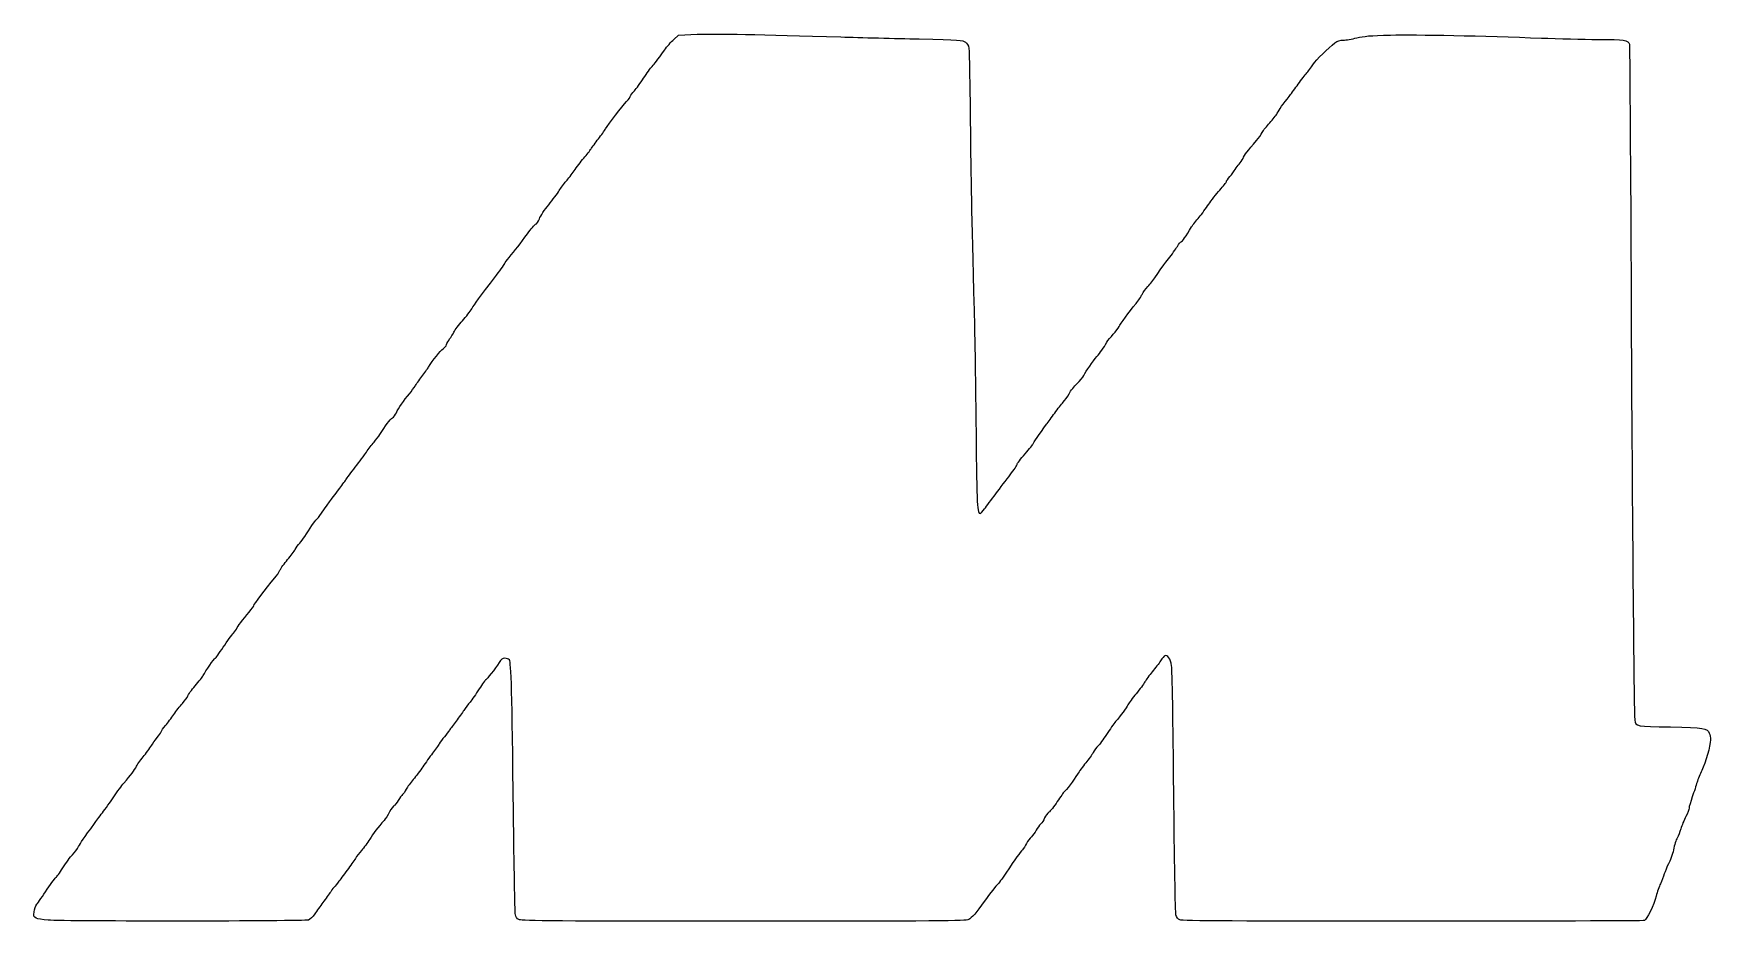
# Model space of a CAD drawing. Extents: x -70 to 70, y -14 to 14.
# Drawn here: x -18.09 to 4.97, y -13.84 to -1.62 of the extents above; entities that cross this region are included whole.
import ezdxf

# ---------------------------------------------------------------- set-up
doc = ezdxf.new("R2010")
doc.units = 0
doc.layers.add('Camada_1', color=7, linetype='CONTINUOUS')

msp = doc.modelspace()

# ---------------------------------------------------------------- linework, layer by layer
at = {"layer": 'Camada_1', "color": 7}
msp.add_lwpolyline([(-9.290877, -1.703403), (-9.22489, -1.642577), (-8.96786, -1.632178)], dxfattribs=at)
msp.add_lwpolyline([(-17.892832, -13.817848)], close=True, dxfattribs=at)
for points in [[(-9.417661, -1.850052), (-9.384224, -1.802849), (-9.327171, -1.736857), (-9.290877, -1.703403)], [(-8.96786, -1.632178), (-8.725847, -1.622385), (-8.092452, -1.634236), (-6.99105, -1.669167)], [(-6.99105, -1.669167), (-6.727178, -1.677534), (-6.242828, -1.690237), (-5.914717, -1.697395)], [(-5.914717, -1.697395), (-5.359685, -1.709501), (-5.315492, -1.712393), (-5.279948, -1.738928)], [(-5.279948, -1.738928), (-5.255183, -1.757417), (-5.238372, -1.78766), (-5.232157, -1.824907)], [(-5.232157, -1.824907), (-5.226885, -1.856507), (-5.218252, -2.304189), (-5.212974, -2.819754)], [(-0.499827, -2.052127), (-0.452688, -1.982756), (-0.290296, -1.820924), (-0.199108, -1.752446)], [(-0.199108, -1.752446), (-0.160336, -1.72333), (-0.128533, -1.712553), (-0.081011, -1.712425)], [(-0.081011, -1.712425), (-0.045241, -1.712258), (0.037168, -1.698697), (0.102121, -1.68213)], [(0.102121, -1.68213), (0.197714, -1.657747), (0.286321, -1.650409), (0.567126, -1.643618)], [(0.567126, -1.643618), (0.911927, -1.635279), (1.850767, -1.653988), (2.641196, -1.68495)], [(2.641196, -1.68495), (2.868531, -1.693855), (3.217285, -1.702132), (3.416204, -1.703342)], [(3.416204, -1.703342), (3.791159, -1.705624), (3.83272, -1.711895), (3.850817, -1.768911)], [(3.850817, -1.768911), (3.855498, -1.783662), (3.865722, -3.200273), (3.873536, -4.916937)], [(-9.704686, -2.236653), (-9.663315, -2.1717), (-9.610828, -2.098628), (-9.588049, -2.074271)], [(-9.588049, -2.074271), (-9.545985, -2.029293), (-9.526026, -2.003029), (-9.417661, -1.850052)], [(-0.595472, -2.177605), (-0.567694, -2.145128), (-0.524654, -2.088663), (-0.499827, -2.052127)], [(-9.832159, -2.409021), (-9.803419, -2.379172), (-9.746056, -2.301606), (-9.704686, -2.236653)], [(-0.71937, -2.339988), (-0.679004, -2.283153), (-0.62325, -2.210081), (-0.595472, -2.177605)], [(-9.94153, -2.558057), (-9.910116, -2.523732), (-9.884414, -2.488368), (-9.884414, -2.479471)], [(-9.884414, -2.479471), (-9.884414, -2.470573), (-9.860899, -2.438871), (-9.832159, -2.409021)], [(-0.991184, -2.718966), (-0.967604, -2.672631), (-0.907632, -2.587591), (-0.828025, -2.487608)], [(-0.828025, -2.487608), (-0.80863, -2.463251), (-0.759736, -2.396821), (-0.71937, -2.339988)], [(-10.227397, -2.933092), (-10.184998, -2.864083), (-10.002578, -2.624764), (-9.94153, -2.558057)], [(-1.093423, -2.849708), (-1.050939, -2.804817), (-1.004932, -2.745982), (-0.991184, -2.718966)], [(-10.327276, -3.070709), (-10.286421, -3.017935), (-10.241476, -2.956007), (-10.227397, -2.933092)], [(-5.212974, -2.819754), (-5.203898, -3.706299), (-5.198075, -3.992634), (-5.159844, -5.432639)], [(-1.276418, -3.095085), (-1.247058, -3.06138), (-1.211252, -3.010748), (-1.19685, -2.982567)], [(-1.19685, -2.982567), (-1.182449, -2.954384), (-1.135907, -2.894598), (-1.093423, -2.849708)], [(-10.527997, -3.337885), (-10.486613, -3.290707), (-10.441234, -3.232883), (-10.427154, -3.209386)], [(-10.427154, -3.209386), (-10.413076, -3.185888), (-10.36813, -3.123484), (-10.327276, -3.070709)], [(-1.461936, -3.339804), (-1.442577, -3.293471), (-1.397938, -3.234586), (-1.276418, -3.095085)], [(-10.660619, -3.509213), (-10.629061, -3.462161), (-10.569381, -3.385063), (-10.527997, -3.337885)], [(-1.569516, -3.491393), (-1.557061, -3.467016), (-1.532357, -3.433937), (-1.514617, -3.417882)], [(-1.514617, -3.417882), (-1.496877, -3.401828), (-1.473171, -3.366693), (-1.461936, -3.339804)], [(-10.866422, -3.783522), (-10.842246, -3.744657), (-10.798962, -3.686287), (-10.770232, -3.653811)], [(-10.770232, -3.653811), (-10.741504, -3.621334), (-10.692178, -3.556266), (-10.660619, -3.509213)], [(-1.781642, -3.774892), (-1.732048, -3.7197), (-1.691469, -3.668236), (-1.691469, -3.660529)], [(-1.691469, -3.660529), (-1.691469, -3.652822), (-1.669124, -3.621586), (-1.641814, -3.591115)], [(-1.641814, -3.591115), (-1.614503, -3.560644), (-1.581969, -3.51577), (-1.569516, -3.491393)], [(-11.009991, -3.977828), (-10.955204, -3.909823), (-10.890597, -3.822386), (-10.866422, -3.783522)], [(-1.934333, -3.971195), (-1.899948, -3.918421), (-1.831235, -3.830085), (-1.781642, -3.774892)], [(-11.13877, -4.169506), (-11.122731, -4.132087), (-11.064781, -4.045832), (-11.009991, -3.977828)], [(-2.168399, -4.282982), (-2.150601, -4.253584), (-2.104723, -4.192995), (-2.066447, -4.14834)], [(-2.066447, -4.14834), (-2.028171, -4.103685), (-1.96872, -4.02397), (-1.934333, -3.971195)], [(-11.556217, -4.704179), (-11.475544, -4.60805), (-11.400501, -4.510998), (-11.302013, -4.375419)], [(-11.302013, -4.375419), (-11.254138, -4.309512), (-11.204384, -4.251527), (-11.19145, -4.246564)], [(-11.19145, -4.246564), (-11.178515, -4.241598), (-11.154809, -4.206925), (-11.13877, -4.169506)], [(-2.312557, -4.487867), (-2.300159, -4.487867), (-2.244862, -4.409275), (-2.168399, -4.282982)], [(-2.486953, -4.721507), (-2.441379, -4.662018), (-2.386492, -4.585112), (-2.36498, -4.550606)], [(-2.36498, -4.550606), (-2.343468, -4.5161), (-2.319879, -4.487867), (-2.312557, -4.487867)], [(-11.728908, -4.946473), (-11.664375, -4.861762), (-11.611575, -4.787434), (-11.611575, -4.781299)], [(-11.611575, -4.781299), (-11.611575, -4.775162), (-11.586664, -4.740458), (-11.556217, -4.704179)], [(-2.665469, -4.967635), (-2.604757, -4.876344), (-2.590314, -4.856432), (-2.486953, -4.721507)], [(-12.0686, -5.410496), (-12.02572, -5.338897), (-11.973077, -5.266987), (-11.728908, -4.946473)], [(-2.770653, -5.100493), (-2.7398, -5.068016), (-2.692467, -5.00823), (-2.665469, -4.967635)], [(3.873536, -4.916937), (3.888092, -8.115033), (3.912608, -10.983786), (3.926087, -11.066572)], [(-2.933254, -5.336686), (-2.900403, -5.29609), (-2.863, -5.239625), (-2.850138, -5.211208)], [(-2.850138, -5.211208), (-2.837274, -5.182791), (-2.801507, -5.132969), (-2.770653, -5.100493)], [(-12.195139, -5.572879), (-12.144992, -5.516045), (-12.08805, -5.442973), (-12.0686, -5.410496)], [(-5.159844, -5.432639), (-5.151114, -5.761465), (-5.139239, -6.508794), (-5.133455, -7.093371)], [(-3.167401, -5.65407), (-3.146889, -5.614564), (-3.030951, -5.457412), (-2.933254, -5.336686)], [(-12.372295, -5.823834), (-12.354144, -5.799477), (-12.327371, -5.756297), (-12.312803, -5.727881)], [(-12.312803, -5.727881), (-12.298232, -5.699464), (-12.245284, -5.629713), (-12.195139, -5.572879)], [(-3.333928, -5.868984), (-3.31962, -5.8451), (-3.280611, -5.795278), (-3.247239, -5.758268)], [(-3.247239, -5.758268), (-3.213866, -5.721257), (-3.17794, -5.674368), (-3.167401, -5.65407)], [(-12.663469, -6.209937), (-12.606993, -6.118473), (-12.498446, -5.982982), (-12.463082, -5.959812)], [(-12.463082, -5.959812), (-12.442537, -5.94635), (-12.421131, -5.920212), (-12.415514, -5.901727)], [(-12.415514, -5.901727), (-12.409896, -5.883244), (-12.390448, -5.848191), (-12.372295, -5.823834)], [(-3.472886, -6.065724), (-3.425449, -6.01058), (-3.381323, -5.948104), (-3.333928, -5.868984)], [(-12.755917, -6.340506), (-12.719334, -6.291791), (-12.677733, -6.233036), (-12.663469, -6.209937)], [(-3.650959, -6.325744), (-3.618279, -6.261821), (-3.527308, -6.128987), (-3.472886, -6.065724)], [(-12.848081, -6.471635), (-12.833973, -6.448229), (-12.792499, -6.389221), (-12.755917, -6.340506)], [(-3.853963, -6.577127), (-3.83096, -6.536768), (-3.780967, -6.47366), (-3.742869, -6.436888)], [(-3.742869, -6.436888), (-3.704771, -6.400117), (-3.663411, -6.350102), (-3.650959, -6.325744)], [(-13.104541, -6.837534), (-13.076397, -6.776597), (-13.002563, -6.668903), (-12.925399, -6.576237)], [(-12.925399, -6.576237), (-12.896982, -6.542112), (-12.862189, -6.49504), (-12.848081, -6.471635)], [(-3.936664, -6.694796), (-3.914181, -6.670438), (-3.876966, -6.617488), (-3.853963, -6.577127)], [(-13.331355, -7.13623), (-13.26306, -7.023038), (-13.187743, -6.922842), (-13.159647, -6.907805)], [(-13.159647, -6.907805), (-13.143098, -6.898947), (-13.1183, -6.867326), (-13.104541, -6.837534)], [(-4.163599, -6.997418), (-4.14233, -6.969001), (-4.091767, -6.89925), (-4.051235, -6.842416)], [(-4.051235, -6.842416), (-4.010704, -6.785582), (-3.959146, -6.719153), (-3.936664, -6.694796)], [(-13.412547, -7.244288), (-13.38413, -7.211771), (-13.347594, -7.163144), (-13.331355, -7.13623)], [(-5.133455, -7.093371), (-5.123015, -8.148646), (-5.119138, -8.222669), (-5.074304, -8.222669)], [(-4.348641, -7.264161), (-4.348641, -7.253527), (-4.264435, -7.132139), (-4.163599, -6.997418)], [(-13.670883, -7.58604), (-13.614049, -7.513969), (-13.544298, -7.420893), (-13.515881, -7.379206)], [(-13.515881, -7.379206), (-13.487464, -7.337519), (-13.440964, -7.276806), (-13.412547, -7.244288)], [(-4.459356, -7.402895), (-4.398463, -7.333054), (-4.348641, -7.270624), (-4.348641, -7.264161)], [(-13.799816, -7.759515), (-13.785736, -7.736176), (-13.727717, -7.658113), (-13.670883, -7.58604)], [(-4.662334, -7.690367), (-4.61159, -7.623959), (-4.570072, -7.560683), (-4.570072, -7.549752)], [(-4.570072, -7.549752), (-4.570072, -7.538821), (-4.52025, -7.472734), (-4.459356, -7.402895)], [(-13.899481, -7.897904), (-13.858745, -7.845129), (-13.813895, -7.782854), (-13.799816, -7.759515)], [(-4.861749, -7.954149), (-4.802816, -7.875476), (-4.713079, -7.756774), (-4.662334, -7.690367)], [(-14.133876, -8.220025), (-14.011288, -8.045976), (-13.970364, -7.989736), (-13.899481, -7.897904)], [(-5.015902, -8.15993), (-4.990052, -8.125424), (-4.920684, -8.032823), (-4.861749, -7.954149)], [(-14.204409, -8.308597), (-14.196043, -8.303085), (-14.164303, -8.263226), (-14.133876, -8.220025)], [(-5.074304, -8.222669), (-5.068033, -8.222669), (-5.041753, -8.194436), (-5.015902, -8.15993)], [(-14.365941, -8.542411), (-14.300913, -8.436803), (-14.21897, -8.318194), (-14.204409, -8.308597)], [(-14.601039, -8.857437), (-14.556782, -8.804663), (-14.509653, -8.741555), (-14.496308, -8.717198)], [(-14.496308, -8.717198), (-14.482963, -8.692841), (-14.455094, -8.65479), (-14.434375, -8.632642)], [(-14.434375, -8.632642), (-14.413658, -8.610495), (-14.382861, -8.569891), (-14.365941, -8.542411)], [(-14.706049, -9.005058), (-14.69255, -8.976641), (-14.645295, -8.910212), (-14.601039, -8.857437)], [(-15.065898, -9.493731), (-15.065898, -9.474111), (-14.904027, -9.259739), (-14.776458, -9.110414)], [(-14.776458, -9.110414), (-14.751231, -9.080885), (-14.719547, -9.033475), (-14.706049, -9.005058)], [(-15.300213, -9.805968), (-15.293641, -9.784012), (-15.215412, -9.680656), (-15.128636, -9.579279)], [(-15.128636, -9.579279), (-15.09413, -9.538965), (-15.065898, -9.50047), (-15.065898, -9.493731)], [(-15.486748, -10.064236), (-15.431448, -9.981015), (-15.368092, -9.892996), (-15.345959, -9.868639)], [(-15.345959, -9.868639), (-15.323825, -9.844282), (-15.303239, -9.81608), (-15.300213, -9.805968)], [(-15.597088, -10.215547), (-15.591702, -10.215547), (-15.542048, -10.147457), (-15.486748, -10.064236)], [(-15.760144, -10.451196), (-15.729342, -10.391426), (-15.607643, -10.215547), (-15.597088, -10.215547)], [(-11.693059, -10.275059), (-11.748114, -10.362272), (-11.862955, -10.510789), (-11.875338, -10.510789)], [(-11.613197, -10.215547), (-11.64654, -10.215547), (-11.663442, -10.228141), (-11.693059, -10.275059)], [(-11.551327, -10.239137), (-11.562094, -10.226163), (-11.589935, -10.215547), (-11.613197, -10.215547)], [(-11.494732, -12.341284), (-11.514712, -10.665964), (-11.525362, -10.270422), (-11.551327, -10.239137)], [(-2.595241, -10.249404), (-2.617347, -10.283558), (-2.668744, -10.351359), (-2.70946, -10.400073)], [(-2.537319, -10.180024), (-2.547071, -10.18403), (-2.573136, -10.215251), (-2.595241, -10.249404)], [(-2.444773, -10.318882), (-2.460095, -10.222149), (-2.498733, -10.164175), (-2.537319, -10.180024)], [(-2.414056, -12.053424), (-2.423233, -11.084503), (-2.435788, -10.37562), (-2.444773, -10.318882)], [(-15.974058, -10.734001), (-15.968077, -10.714684), (-15.921715, -10.651331), (-15.871032, -10.593217)], [(-15.871032, -10.593217), (-15.82035, -10.535105), (-15.770451, -10.471195), (-15.760144, -10.451196)], [(-11.875338, -10.510789), (-11.88122, -10.510789), (-11.922263, -10.567808), (-11.966545, -10.637499)], [(-2.812215, -10.541488), (-2.828017, -10.570551), (-2.881613, -10.643008), (-2.931322, -10.702502)], [(-2.70946, -10.400073), (-2.750173, -10.448788), (-2.796414, -10.512424), (-2.812215, -10.541488)], [(-16.165671, -10.987767), (-16.133195, -10.940895), (-16.079244, -10.872524), (-16.045778, -10.835835)], [(-16.045778, -10.835835), (-16.012314, -10.799143), (-15.98004, -10.753319), (-15.974058, -10.734001)], [(-12.09186, -10.818334), (-12.116503, -10.848103), (-12.154795, -10.899031), (-12.176956, -10.931507)], [(-11.966545, -10.637499), (-12.010825, -10.70719), (-12.067218, -10.788566), (-12.09186, -10.818334)], [(-2.931322, -10.702502), (-2.981029, -10.761996), (-3.031729, -10.830071), (-3.04399, -10.853781)], [(-16.280077, -11.139697), (-16.24963, -11.103009), (-16.198148, -11.034641), (-16.165671, -10.987767)], [(-12.176956, -10.931507), (-12.199115, -10.963984), (-12.246784, -11.030413), (-12.282886, -11.079128)], [(-3.04399, -10.853781), (-3.068472, -10.901124), (-3.144898, -11.005986), (-3.213608, -11.086509)], [(3.926087, -11.066572), (3.93996, -11.151777), (3.942386, -11.15224), (4.418557, -11.160709)], [(-16.458422, -11.396512), (-16.436452, -11.359976), (-16.399792, -11.308262), (-16.376956, -11.281593)], [(-16.376956, -11.281593), (-16.354119, -11.254923), (-16.335435, -11.227094), (-16.335435, -11.219751)], [(-16.335435, -11.219751), (-16.335435, -11.212409), (-16.310524, -11.176383), (-16.280077, -11.139697)], [(-12.444955, -11.29443), (-12.469685, -11.323534), (-12.501524, -11.366714), (-12.515709, -11.390383)], [(-12.37426, -11.204605), (-12.388414, -11.224903), (-12.420228, -11.265325), (-12.444955, -11.29443)], [(-12.282886, -11.079128), (-12.318988, -11.127843), (-12.360106, -11.184308), (-12.37426, -11.204605)], [(-3.340018, -11.263653), (-3.385295, -11.332666), (-3.438117, -11.404351), (-3.4574, -11.422951)], [(-3.213608, -11.086509), (-3.237856, -11.114926), (-3.29474, -11.194641), (-3.340018, -11.263653)], [(4.418557, -11.160709), (4.884987, -11.169005), (4.918098, -11.174185), (4.94983, -11.243833)], [(4.94983, -11.243833), (4.958846, -11.263618), (4.96622, -11.305767), (4.96622, -11.3375)], [(-16.571715, -11.551514), (-16.531373, -11.502799), (-16.480391, -11.433048), (-16.458422, -11.396512)], [(-12.608624, -11.52199), (-12.645541, -11.570705), (-12.704583, -11.653741), (-12.739829, -11.706515)], [(-12.515709, -11.390383), (-12.529895, -11.414052), (-12.571705, -11.473275), (-12.608624, -11.52199)], [(-3.522161, -11.511523), (-3.538499, -11.541638), (-3.584872, -11.606134), (-3.625212, -11.654848)], [(-3.4574, -11.422951), (-3.476682, -11.441552), (-3.505826, -11.48141), (-3.522161, -11.511523)], [(4.96622, -11.3375), (4.96622, -11.418958), (4.899896, -11.653218), (4.847114, -11.758183)], [(-16.852733, -11.933487), (-16.755376, -11.820127), (-16.708702, -11.757879), (-16.67683, -11.698885)], [(-16.67683, -11.698885), (-16.659357, -11.666546), (-16.612055, -11.600228), (-16.571715, -11.551514)], [(-12.739829, -11.706515), (-12.775077, -11.75929), (-12.834922, -11.838299), (-12.872821, -11.882093)], [(-3.625212, -11.654848), (-3.665554, -11.703563), (-3.716765, -11.773314), (-3.739014, -11.80985)], [(4.847114, -11.758183), (4.822619, -11.806897), (4.793134, -11.87997), (4.781593, -11.920565)], [(-16.99003, -12.119853), (-16.943278, -12.050841), (-16.881494, -11.966976), (-16.852733, -11.933487)], [(-12.872821, -11.882093), (-12.910718, -11.925884), (-12.954174, -11.986116), (-12.969388, -12.015939)], [(-3.739014, -11.80985), (-3.787554, -11.889556), (-3.901354, -12.041567), (-3.922073, -12.05437)], [(4.781593, -11.920565), (4.770052, -11.961161), (4.740724, -12.050841), (4.71642, -12.119853)], [(-17.14792, -12.341284), (-17.107833, -12.28851), (-17.036783, -12.188866), (-16.99003, -12.119853)], [(-13.07934, -12.171043), (-13.09979, -12.20594), (-13.125185, -12.237816), (-13.135773, -12.241878)], [(-13.019604, -12.08888), (-13.032009, -12.099173), (-13.05889, -12.136147), (-13.07934, -12.171043)], [(-12.969388, -12.015939), (-12.984603, -12.045761), (-13.0072, -12.078585), (-13.019604, -12.08888)], [(-4.016329, -12.186677), (-4.060025, -12.254409), (-4.11225, -12.320622), (-4.132384, -12.333815)], [(-3.922073, -12.05437), (-3.930219, -12.059408), (-3.972633, -12.118942), (-4.016329, -12.186677)], [(-2.384666, -13.744939), (-2.392437, -13.715288), (-2.405363, -12.971406), (-2.414056, -12.053424)], [(4.71642, -12.119853), (4.692116, -12.188866), (4.671948, -12.259602), (4.671604, -12.277047)], [(-17.258115, -12.488905), (-17.237595, -12.460488), (-17.188006, -12.394058), (-17.14792, -12.341284)], [(-13.273774, -12.444619), (-13.357533, -12.538062), (-13.42408, -12.625737), (-13.471528, -12.705157)], [(-13.197859, -12.328489), (-13.221418, -12.372063), (-13.25558, -12.424321), (-13.273774, -12.444619)], [(-13.135773, -12.241878), (-13.14636, -12.24594), (-13.174299, -12.284915), (-13.197859, -12.328489)], [(-11.470379, -13.726435), (-11.475106, -13.691265), (-11.486065, -13.067947), (-11.494732, -12.341284)], [(-4.190808, -12.412282), (-4.202804, -12.442246), (-4.227326, -12.480048), (-4.245297, -12.496286)], [(-4.132384, -12.333815), (-4.152519, -12.347008), (-4.178809, -12.382318), (-4.190808, -12.412282)], [(4.626641, -12.39305), (4.602255, -12.439409), (4.571614, -12.514816), (4.55855, -12.560624)], [(4.671604, -12.277047), (4.671269, -12.29449), (4.651027, -12.346691), (4.626641, -12.39305)], [(-17.474613, -12.806289), (-17.44739, -12.7543), (-17.406885, -12.694918), (-17.258115, -12.488905)], [(-4.372855, -12.670384), (-4.3936, -12.688297), (-4.42396, -12.729526), (-4.44032, -12.762003)], [(-4.306554, -12.581811), (-4.322274, -12.612613), (-4.35211, -12.65247), (-4.372855, -12.670384)], [(-4.245297, -12.496286), (-4.263269, -12.512524), (-4.290834, -12.55101), (-4.306554, -12.581811)], [(4.55855, -12.560624), (4.545486, -12.606428), (4.523057, -12.663835), (4.508709, -12.688193)], [(-17.558943, -12.917679), (-17.529568, -12.888891), (-17.491619, -12.838766), (-17.474613, -12.806289)], [(-13.583874, -12.857956), (-13.617282, -12.894493), (-13.653238, -12.940993), (-13.663776, -12.961291)], [(-13.471528, -12.705157), (-13.49991, -12.75266), (-13.550464, -12.82142), (-13.583874, -12.857956)], [(-4.496775, -12.850575), (-4.527433, -12.884469), (-4.586629, -12.968028), (-4.723325, -13.170367)], [(-4.44032, -12.762003), (-4.456683, -12.79448), (-4.482087, -12.834337), (-4.496775, -12.850575)], [(4.457227, -12.850575), (4.443263, -12.915528), (4.413167, -13.001886), (4.390349, -13.042482)], [(4.508709, -12.688193), (4.49436, -12.71255), (4.471194, -12.785622), (4.457227, -12.850575)], [(-17.783279, -13.227008), (-17.777954, -13.227008), (-17.737317, -13.169186), (-17.692975, -13.098514)], [(-17.692975, -13.098514), (-17.648633, -13.027844), (-17.588319, -12.946468), (-17.558943, -12.917679)], [(-13.765482, -13.106297), (-13.810882, -13.165754), (-13.86927, -13.244863), (-13.895232, -13.282094)], [(-13.663776, -12.961291), (-13.674315, -12.981589), (-13.720083, -13.046842), (-13.765482, -13.106297)], [(4.390349, -13.042482), (4.36753, -13.083078), (4.34095, -13.146075), (4.331279, -13.182475)], [(-17.905568, -13.393081), (-17.843633, -13.301741), (-17.788603, -13.227008), (-17.783279, -13.227008)], [(-13.955764, -13.358519), (-13.963095, -13.363317), (-13.986859, -13.393819), (-14.008575, -13.426296)], [(-13.895232, -13.282094), (-13.921196, -13.319327), (-13.948435, -13.353716), (-13.955764, -13.358519)], [(-4.835451, -13.322752), (-4.851665, -13.332774), (-4.942117, -13.448687), (-5.020314, -13.559656)], [(-4.723325, -13.170367), (-4.776328, -13.248823), (-4.826785, -13.317396), (-4.835451, -13.322752)], [(4.27886, -13.317405), (4.2597, -13.355216), (4.23279, -13.431721), (4.21906, -13.487416)], [(4.331279, -13.182475), (4.32161, -13.218874), (4.29802, -13.279594), (4.27886, -13.317405)], [(-18.088118, -13.703629), (-18.083986, -13.666969), (-18.066558, -13.619463), (-18.04939, -13.598064)], [(-18.04939, -13.598064), (-18.032222, -13.576663), (-17.9675, -13.484421), (-17.905568, -13.393081)], [(-14.114762, -13.573916), (-14.151447, -13.622631), (-14.201318, -13.693468), (-14.225585, -13.731332)], [(-14.008575, -13.426296), (-14.030293, -13.458772), (-14.078077, -13.525202), (-14.114762, -13.573916)], [(-5.020314, -13.559656), (-5.12677, -13.710725), (-5.193631, -13.789045), (-5.233932, -13.809885)], [(4.21906, -13.487416), (4.189534, -13.607189), (4.092233, -13.809829), (4.057925, -13.822992)], [(-18.060661, -13.78909), (-18.09157, -13.77247), (-18.094758, -13.762544), (-18.088118, -13.703629)], [(-17.892832, -13.817849), (-17.965905, -13.81237), (-18.041427, -13.799432), (-18.060661, -13.78909)], [(-14.315716, -13.816213), (-14.366926, -13.834065), (-17.65635, -13.835569), (-17.892832, -13.817848)], [(-14.225585, -13.731332), (-14.253519, -13.774916), (-14.286588, -13.80606), (-14.315716, -13.816213)], [(-11.411676, -13.811317), (-11.455074, -13.793183), (-11.462934, -13.781816), (-11.470379, -13.726435)], [(-8.319377, -13.832252), (-10.912215, -13.832252), (-11.368969, -13.829161), (-11.411676, -13.811317)], [(-5.233932, -13.809885), (-5.27216, -13.829654), (-5.63055, -13.832252), (-8.319377, -13.832252)], [(-2.333061, -13.815059), (-2.357671, -13.803846), (-2.37562, -13.779458), (-2.384666, -13.744939)], [(0.869236, -13.832252), (-1.507379, -13.832252), (-2.304721, -13.827973), (-2.333061, -13.815059)], [(4.057925, -13.822992), (4.044654, -13.828086), (2.609744, -13.832252), (0.869236, -13.832252)]]:
    msp.add_open_spline(points, degree=3, dxfattribs=at)

doc.saveas('drawing.dxf')
